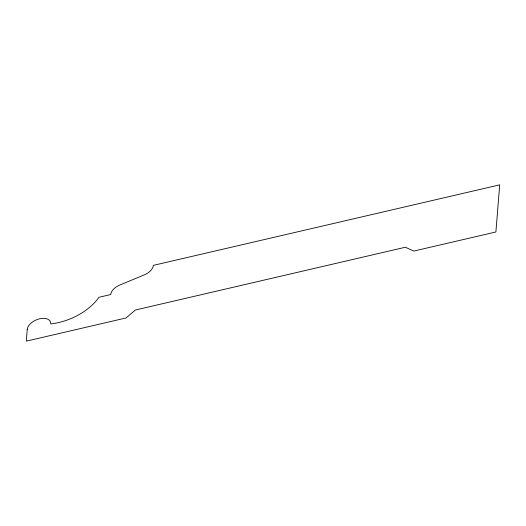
<?xml version="1.0" encoding="UTF-8"?>
<svg xmlns="http://www.w3.org/2000/svg" width="526" height="526" viewBox="0 0 526 526"><rect width="100%" height="100%" fill="white"/><g stroke="black" fill="none" stroke-linecap="round" stroke-linejoin="round"><path stroke-width="0.79" d="M27.253 329.368L26.3 341.15L126.089 317.954L135.366 310.018L405.382 247.24L413.712 251.086L495.887 231.986L499.7 184.85L153.375 265.36A12.42 7.285 -23.5 0 1 144.209 274.914L119.869 285A12.42 7.285 -23.5 0 0 110.703 294.553L98.96 297.282A45.834 26.879 -23.5 0 1 50.733 323.911A12.42 7.285 -23.5 0 0 39.628 318.782A12.42 7.285 -23.5 0 0 27.253 329.368"/></g></svg>
